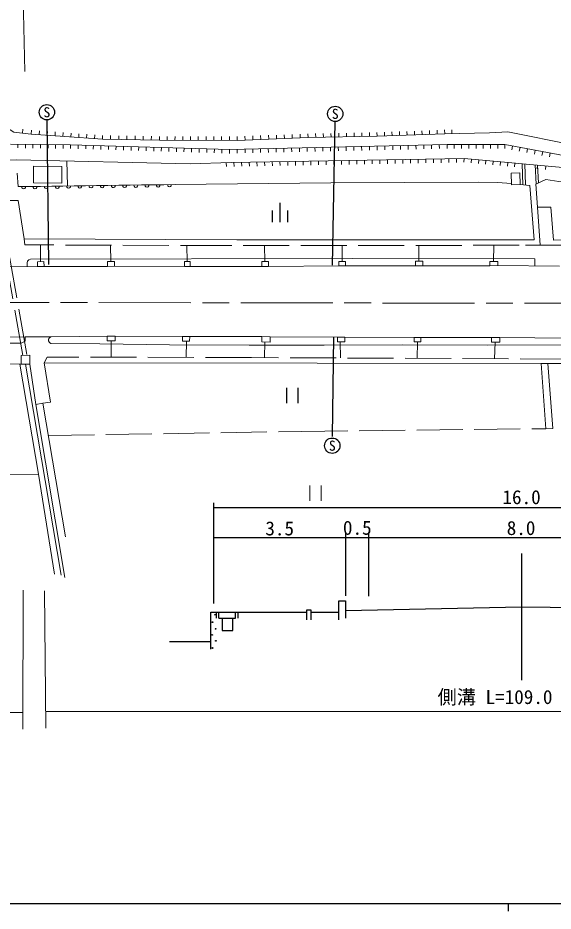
# Model space of a CAD drawing. Units: millimetres, scale not verified, with parts at other scales. Extents: x 40000 to 680000, y 20000 to 380000.
# Drawn here: x 304048 to 373850, y 204000 to 320574 of the extents above; entities that cross this region are included whole.
import ezdxf
from ezdxf.enums import TextEntityAlignment as Align

# ---------------------------------------------------------------- set-up
doc = ezdxf.new("R2010")
doc.units = ezdxf.units.MM
doc.header["$LTSCALE"] = 1000
doc.linetypes.add('CHAIN', pattern=[18.5, 12, -1.5, 3.5, -1.5])
doc.linetypes.add('DASHED', pattern=[7.5, 6, -1.5])
for name, color, linetype, lineweight in [('M-BGD', 7, 'Continuous', 9), ('M-BGD-EXST', 7, 'Continuous', 25), ('M-BMK', 2, 'CHAIN', 13), ('M-STR-HTXT', 7, 'Continuous', 13), ('M-TTL-BAND', 7, 'Continuous', 25)]:
    doc.layers.add(name, color=color, linetype=linetype, lineweight=lineweight)
doc.styles.add('ＭＳ ゴシック', font='')
doc.styles.get('ＭＳ ゴシック').set_extended_font_data('MS Gothic')

msp = doc.modelspace()

# ---------------------------------------------------------------- linework, layer by layer
at = {"layer": 'M-BGD'}
for p, q in [((304716, 306030), (304663, 305533)), ((305840, 305911), (305803, 305412)), ((306869, 305835), (306833, 305337)), ((307899, 305759), (307863, 305261)), ((308929, 305684), (308892, 305185)), ((309959, 305608), (309922, 305109)), ((310989, 305532), (310952, 305033)), ((312019, 305456), (311982, 304958)), ((341882, 305447), (341891, 304947)), ((342882, 305466), (342892, 304966)), ((343883, 305484), (343892, 304984)), ((344883, 305503), (344893, 305003)), ((345884, 305522), (345893, 305022)), ((346884, 305540), (346893, 305041)), ((347885, 305559), (347894, 305059)), ((348885, 305578), (348894, 305078)), ((349885, 305597), (349895, 305097)), ((350876, 305615), (350895, 305115)), ((351855, 305653), (351874, 305153)), ((352834, 305690), (352853, 305190)), ((353813, 305727), (353832, 305228)), ((354792, 305765), (354811, 305265)), ((355771, 305802), (355790, 305303)), ((356750, 305840), (356770, 305340)), ((357729, 305877), (357749, 305378)), ((358708, 305915), (358728, 305415)), ((359696, 305952), (359707, 305452)), ((360630, 305972), (360640, 305472)), ((313049, 305380), (313012, 304882)), ((314079, 305305), (314042, 304806)), ((315080, 305230), (315072, 304730)), ((316143, 305213), (316134, 304713)), ((317205, 305196), (317197, 304696)), ((318268, 305179), (318260, 304679)), ((319331, 305161), (319323, 304661)), ((320393, 305144), (320385, 304644)), ((321456, 305127), (321448, 304627)), ((322512, 305110), (322511, 304610)), ((323526, 305107), (323524, 304607)), ((324539, 305105), (324538, 304605)), ((325553, 305103), (325552, 304603)), ((326566, 305100), (326565, 304600)), ((327580, 305098), (327579, 304598)), ((328593, 305095), (328592, 304595)), ((329607, 305093), (329606, 304593)), ((330620, 305091), (330619, 304591)), ((331634, 305088), (331633, 304588)), ((332627, 305085), (332646, 304586)), ((333654, 305126), (333674, 304626)), ((334681, 305166), (334701, 304666)), ((335708, 305206), (335728, 304706)), ((336736, 305246), (336755, 304746)), ((337763, 305286), (337782, 304786)), ((338790, 305326), (338810, 304827)), ((339817, 305366), (339837, 304867)), ((340844, 305406), (340864, 304907)), ((304049, 303593), (304054, 304093)), ((305031, 303584), (305036, 304084)), ((306014, 303574), (306019, 304074)), ((306997, 303564), (307002, 304064)), ((307979, 303554), (307984, 304054)), ((308962, 303544), (308967, 304044)), ((309945, 303534), (309950, 304034)), ((310927, 303525), (310932, 304025)), ((311903, 303495), (311919, 303995)), ((312890, 303465), (312905, 303965)), ((313876, 303435), (313891, 303935)), ((314862, 303405), (314877, 303905)), ((315848, 303375), (315863, 303875)), ((316834, 303345), (316850, 303845)), ((317821, 303315), (317836, 303815)), ((318807, 303285), (318822, 303785)), ((319793, 303255), (319808, 303755)), ((320779, 303225), (320794, 303725)), ((321766, 303195), (321781, 303695)), ((322752, 303165), (322767, 303665)), ((323738, 303135), (323753, 303635)), ((324724, 303105), (324739, 303605)), ((325710, 303075), (325726, 303575)), ((326697, 303045), (326712, 303545)), ((327683, 303015), (327698, 303515)), ((328669, 302985), (328684, 303485)), ((329655, 302955), (329670, 303455)), ((330641, 302925), (330657, 303425)), ((331628, 302895), (331643, 303395)), ((332667, 302918), (332656, 303418)), ((333681, 302941), (333670, 303440)), ((334694, 302963), (334683, 303463)), ((335708, 302986), (335697, 303486)), ((336721, 303008), (336710, 303508)), ((337735, 303031), (337724, 303531)), ((338748, 303054), (338737, 303554)), ((339762, 303076), (339751, 303576)), ((340775, 303099), (340764, 303599)), ((341789, 303121), (341778, 303621)), ((342802, 303144), (342791, 303644)), ((343816, 303167), (343805, 303667)), ((344829, 303189), (344818, 303689)), ((345843, 303212), (345832, 303712)), ((346856, 303235), (346845, 303734)), ((347870, 303257), (347859, 303757)), ((348883, 303280), (348872, 303780)), ((349897, 303302), (349885, 303802)), ((350910, 303325), (350899, 303825)), ((351924, 303348), (351912, 303847)), ((352937, 303370), (352926, 303870)), ((353951, 303393), (353939, 303893)), ((354964, 303415), (354953, 303915)), ((355977, 303438), (355966, 303938)), ((356991, 303461), (356980, 303960)), ((358004, 303483), (357993, 303983)), ((359018, 303506), (359007, 304006)), ((360031, 303528), (360020, 304028)), ((360964, 303529), (360964, 304029)), ((361907, 303529), (361907, 304029)), ((362851, 303530), (362850, 304030)), ((363794, 303530), (363794, 304030)), ((364737, 303531), (364737, 304031)), ((365681, 303531), (365680, 304031)), ((366624, 303532), (366624, 304032)), ((367567, 303532), (367567, 304032)), ((368459, 303356), (368551, 303848)), ((369444, 303172), (369536, 303663)), ((370428, 302987), (370520, 303478)), ((371412, 302802), (371504, 303294)), ((372396, 302618), (372489, 303109)), ((346248, 301435), (346239, 301935)), ((347249, 301453), (347240, 301953)), ((348250, 301471), (348241, 301971)), ((349251, 301489), (349242, 301989)), ((350252, 301508), (350243, 302007)), ((351253, 301526), (351244, 302026)), ((352254, 301544), (352245, 302044)), ((353255, 301562), (353245, 302062)), ((354255, 301580), (354246, 302080)), ((355256, 301598), (355247, 302098)), ((356257, 301616), (356248, 302116)), ((357258, 301634), (357249, 302134)), ((358259, 301652), (358250, 302152)), ((359260, 301671), (359251, 302171)), ((360261, 301689), (360252, 302189)), ((361262, 301707), (361253, 302207)), ((362209, 301727), (362253, 302225)), ((363154, 301642), (363199, 302140)), ((364100, 301556), (364145, 302054)), ((365046, 301471), (365091, 301969)), ((373381, 302433), (373473, 302925)), ((306089, 301236), (306065, 299026)), ((309789, 301195), (306089, 301236)), ((309764, 298985), (309789, 301195)), ((310423, 301899), (310537, 298635)), ((331235, 301163), (331226, 301663)), ((332236, 301181), (332227, 301681)), ((333237, 301199), (333228, 301699)), ((334238, 301218), (334229, 301717)), ((335239, 301236), (335230, 301736)), ((336240, 301254), (336230, 301754)), ((337240, 301272), (337231, 301772)), ((338241, 301290), (338232, 301790)), ((339242, 301308), (339233, 301808)), ((340243, 301326), (340234, 301826)), ((341244, 301344), (341235, 301844)), ((342245, 301363), (342236, 301862)), ((343246, 301381), (343237, 301881)), ((344247, 301399), (344238, 301899)), ((345247, 301417), (345238, 301917)), ((365991, 301386), (366036, 301884)), ((366937, 301300), (366982, 301798)), ((367883, 301215), (367928, 301713)), ((368829, 301129), (368874, 301627)), ((371770, 300864), (371815, 301362)), ((372836, 300768), (372881, 301266)), ((304084, 298548), (303976, 300299)), ((369508, 300335), (368378, 300304)), ((368378, 300304), (368420, 298804)), ((369549, 298836), (369508, 300335)), ((305545, 298568), (304084, 298548)), ((307007, 298588), (305545, 298568)), ((306065, 299026), (309764, 298985)), ((308468, 298607), (307007, 298588)), ((309929, 298627), (308468, 298607)), ((311390, 298647), (309929, 298627)), ((312852, 298666), (311390, 298647)), ((314313, 298686), (312852, 298666)), ((315774, 298705), (314313, 298686)), ((317235, 298725), (315774, 298705)), ((318697, 298745), (317235, 298725)), ((320158, 298764), (318697, 298745)), ((321619, 298784), (320158, 298764)), ((323080, 298804), (321619, 298784)), ((324542, 298823), (323080, 298804)), ((368420, 298804), (369549, 298836)), ((369549, 298836), (370798, 298705)), ((301816, 288097), (306597, 288117)), ((307452, 288763), (306592, 288757)), ((306592, 288757), (306597, 288117)), ((306597, 288117), (307457, 288123)), ((307457, 288123), (307452, 288763)), ((307457, 288123), (315750, 288142)), ((316646, 288769), (315746, 288762)), ((315746, 288762), (315750, 288142)), ((315750, 288142), (316650, 288149)), ((316650, 288149), (316646, 288769)), ((316650, 288149), (325797, 288140)), ((326504, 288773), (325794, 288770)), ((325794, 288770), (325797, 288140)), ((325797, 288140), (326507, 288143)), ((326507, 288143), (326504, 288773)), ((326507, 288143), (335883, 288128)), ((336715, 288769), (335875, 288758)), ((335875, 288758), (335883, 288128)), ((335883, 288128), (336723, 288139)), ((336723, 288139), (336715, 288769)), ((336723, 288139), (345910, 288222)), ((345913, 288772), (345910, 288222)), ((345910, 288222), (346760, 288216)), ((346763, 288766), (345913, 288772)), ((346760, 288216), (346763, 288766)), ((346760, 288216), (355900, 288225)), ((356847, 288809), (355897, 288805)), ((355897, 288805), (355900, 288225)), ((355900, 288225), (356850, 288229)), ((356850, 288229), (356847, 288809)), ((356850, 288229), (365586, 288228)), ((366621, 288787), (365581, 288778)), ((365581, 288778), (365586, 288228)), ((365586, 288228), (366626, 288237)), ((366626, 288237), (366621, 288787)), ((366626, 288237), (374669, 288155)), ((316717, 279016), (315677, 279016)), ((315677, 279016), (315677, 278416)), ((316717, 279016), (325529, 279008)), ((316717, 278416), (316717, 279016)), ((325529, 279008), (325514, 278398)), ((326459, 278985), (325529, 279008)), ((326444, 278375), (326459, 278985)), ((326459, 278985), (335863, 278974)), ((335863, 278974), (335855, 278274)), ((336963, 278961), (335863, 278974)), ((336955, 278261), (336963, 278961)), ((336963, 278961), (345747, 278922)), ((346667, 278922), (345747, 278922)), ((345747, 278922), (345747, 278282)), ((346667, 278922), (355726, 278853)), ((346667, 278282), (346667, 278922)), ((356606, 278853), (355726, 278853)), ((355726, 278853), (355726, 278303)), ((356606, 278853), (365820, 278840)), ((356606, 278303), (356606, 278853)), ((366890, 278858), (365820, 278840)), ((365820, 278840), (365830, 278250)), ((366890, 278858), (376015, 278783)), ((366900, 278268), (366890, 278858)), ((315677, 278416), (316717, 278416)), ((325514, 278398), (326444, 278375)), ((335855, 278274), (336955, 278261)), ((345747, 278282), (346667, 278282)), ((355726, 278303), (356606, 278303)), ((365830, 278250), (366900, 278268)), ((305588, 276542), (304478, 276528)), ((304478, 276528), (304494, 275368)), ((305603, 275382), (305588, 276542)), ((305603, 275382), (304286, 275365)), ((309680, 247826), (305025, 275375)), ((342104, 259565), (342104, 257565)), ((343604, 259565), (343604, 257565))]:
    msp.add_line(p, q, dxfattribs=at)
at = {"layer": 'M-BGD', "linetype": 'DASHED', "lineweight": 13}
for p, q in [((369819, 301542), (369915, 298797)), ((370169, 301511), (370232, 298764)), ((371645, 298889), (371493, 301391)), ((371815, 301362), (371959, 299041)), ((306999, 288760), (307007, 290939)), ((316160, 288765), (316142, 290906)), ((326117, 288771), (326088, 290869)), ((336238, 288763), (336203, 290857)), ((346351, 288769), (346321, 290869)), ((356354, 288807), (356321, 290882)), ((366082, 288782), (366101, 290894)), ((304711, 276531), (302340, 289931)), ((302874, 289931), (305214, 276537)), ((316205, 278416), (316214, 276286)), ((326055, 278384), (326014, 276264)), ((336251, 278269), (336196, 276237)), ((346082, 278282), (346111, 276187)), ((356163, 278303), (356117, 276137)), ((366298, 278258), (366224, 276086))]:
    msp.add_line(p, q, dxfattribs=at)
at = {"layer": 'M-BGD', "lineweight": 25}
for p, q in [((329612, 244146), (329612, 257295)), ((410032, 256611), (329612, 256611)), ((346813, 245128), (346813, 253263)), ((349803, 245103), (349803, 253263)), ((329612, 252763), (410032, 252763)), ((369740, 250692), (369740, 234127)), ((329966, 242252), (329966, 243021)), ((330277, 242241), (330277, 243021)), ((332434, 242241), (332434, 243021)), ((332779, 242229), (332779, 243021)), ((342267, 243025), (345892, 243025)), ((330277, 242241), (332434, 242241)), ((330678, 242241), (330678, 240606)), ((332078, 240606), (332078, 242241)), ((330678, 240606), (332078, 240606)), ((323833, 239199), (329219, 239199))]:
    msp.add_line(p, q, dxfattribs=at)
at = {"layer": 'M-BGD'}
for points in [[(299443, 307582), (301534, 307964), (302416, 306343), (303524, 305653), (305803, 305412), (310184, 305075), (315072, 304730), (322511, 304610), (332646, 304586), (341891, 304947), (350895, 305115), (359707, 305452), (365533, 305573), (367964, 305693), (385250, 302202), (404760, 298451), (419160, 296723), (422065, 296543)], [(303071, 304103), (310932, 304025), (331643, 303395), (360020, 304028), (367567, 304032), (403985, 297202)], [(404416, 295557), (376078, 300977), (362253, 302225), (331872, 301682), (326523, 301529), (303867, 302049), (301880, 302006)], [(370798, 298705), (371376, 291606), (332618, 291619), (304877, 291746), (304954, 290947)], [(324542, 298823), (344866, 299029), (364167, 299117), (366590, 299101), (368416, 298952)], [(371816, 295876), (371579, 298857), (372907, 299500), (379672, 298458), (392787, 296252), (407176, 293810), (413943, 292448), (414658, 292150), (415060, 291742)], [(304877, 291746), (304085, 296751), (302176, 296719)], [(424638, 291810), (414977, 291741), (373896, 291573), (373566, 295876), (371816, 295876), (372166, 290898)], [(371473, 288188), (371473, 289141), (347632, 289176), (305711, 289087), (305467, 288989), (305321, 288810), (305256, 288591), (305256, 288112)], [(304999, 278936), (304986, 278361), (304473, 278120), (296830, 278122)], [(296838, 278922), (304982, 278936), (308390, 278936), (315677, 279016)], [(376011, 277893), (365352, 277857), (354240, 277915), (344012, 277879), (334213, 277879), (323813, 277922), (314743, 278050), (308337, 278077), (308176, 278206), (308063, 278420), (308061, 278656), (308181, 278830), (308345, 278936)], [(307324, 270284), (308315, 270432), (307496, 275548), (307887, 276304)], [(304286, 275365), (279123, 275422), (254227, 275523), (229673, 275593)], [(308804, 247955), (306741, 261009), (304286, 275365)], [(305603, 275382), (306388, 270138), (310154, 247527)], [(307496, 275548), (343089, 275518), (372289, 275455), (372909, 266958), (373799, 266976), (373156, 275466)], [(372289, 275455), (373156, 275466), (406603, 275472), (428001, 275521)], [(310271, 252859), (307324, 270284), (306388, 270138)]]:
    msp.add_lwpolyline(points, dxfattribs=at)
at = {"layer": 'M-BGD', "linetype": 'DASHED', "lineweight": 13}
for points in [[(424323, 291121), (391267, 290898), (369430, 290898), (331240, 290850), (304954, 290947)], [(426195, 276293), (405446, 276081), (375540, 276040), (334507, 276245), (307887, 276304)], [(308039, 266055), (341058, 266614), (372909, 266958)], [(233658, 260561), (256314, 260707), (306741, 261009)]]:
    msp.add_lwpolyline(points, dxfattribs=at)
at = {"layer": 'M-BGD', "lineweight": 25}
for points in [[(345892, 242025), (345892, 244493), (346788, 244493), (346788, 242228)], [(346788, 243228), (369734, 243712), (392065, 243464)], [(329219, 238199), (329219, 243021), (341713, 243021)], [(341713, 242021), (341713, 243325), (342267, 243325), (342267, 242025)]]:
    msp.add_lwpolyline(points, dxfattribs=at)
for centre in [(329763, 242682), (329430, 241706), (329835, 240846), (329394, 240044), (329856, 239278), (329437, 238338)]:
    msp.add_circle(centre, 50, dxfattribs=at)
at = {"layer": 'M-BGD'}
for centre, start, end in [((304815, 298507), 168.91563, 12.62522), ((306277, 298527), 168.91563, 12.62522), ((307738, 298546), 168.91448, 12.6264), ((309199, 298566), 168.91448, 12.6264), ((310660, 298586), 168.9145, 12.62637), ((312122, 298605), 168.9145, 12.62637), ((313583, 298625), 168.91775, 12.62544), ((315044, 298645), 168.91775, 12.62544), ((316505, 298664), 168.91661, 12.62662), ((317967, 298684), 168.91448, 12.6264), ((319428, 298704), 168.91448, 12.6264), ((320889, 298723), 168.9145, 12.62637), ((322350, 298743), 168.91563, 12.62522), ((323812, 298762), 168.91563, 12.62522)]:
    msp.add_arc(centre, 249, start, end, dxfattribs=at)
at = {"layer": 'M-BGD-EXST'}
for p, q in [((307830, 307190), (308021, 288367)), ((345373, 307009), (345018, 288289)), ((338205, 296429), (338205, 293929)), ((337205, 295429), (337205, 293929)), ((339205, 295429), (339205, 293929)), ((345189, 278955), (345017, 265961)), ((339061, 272274), (339061, 270274)), ((340561, 272274), (340561, 270274))]:
    msp.add_line(p, q, dxfattribs=at)
for centre in [(307828, 308255), (345435, 308047), (345050, 264744)]:
    msp.add_circle(centre, 1000, dxfattribs=at)
at = {"layer": 'M-BMK'}
msp.add_line((277612, 283484), (376092, 283323), dxfattribs=at)
at = {"layer": 'M-STR-HTXT'}
for p, q in [((304531, 335720), (304934, 313570)), ((304744, 245903), (304686, 227745)), ((307703, 227865), (307539, 245779)), ((229680, 229943), (304693, 229943)), ((307683, 230041), (426427, 230041))]:
    msp.add_line(p, q, dxfattribs=at)
at = {"layer": 'M-TTL-BAND'}
for p, q in [((40000, 205000), (579000, 205000)), ((368000, 205000), (368000, 204000))]:
    msp.add_line(p, q, dxfattribs=at)

# ---------------------------------------------------------------- texts
at = {"layer": 'M-BGD', "style": 'ＭＳ ゴシック'}
for s, p in [('16.0', (369735, 258028)), ('3.5', (338193, 253949)), ('0.5', (348310, 254031)), ('8.0', (369670, 253999))]:
    msp.add_text(s, height=1833, dxfattribs=at).set_placement(p, align=Align.MIDDLE_CENTER)
at = {"layer": 'M-BGD-EXST', "style": 'ＭＳ ゴシック'}
for p in [(307828, 308255), (345435, 308047), (345050, 264744)]:
    msp.add_text('S', height=1320, dxfattribs=at).set_placement(p, align=Align.MIDDLE_CENTER)
at = {"layer": 'M-STR-HTXT', "style": 'ＭＳ ゴシック'}
msp.add_text('側溝 L=109.0', height=1833, dxfattribs=at).set_placement((366276, 231946), align=Align.MIDDLE_CENTER)

doc.saveas('drawing.dxf')
